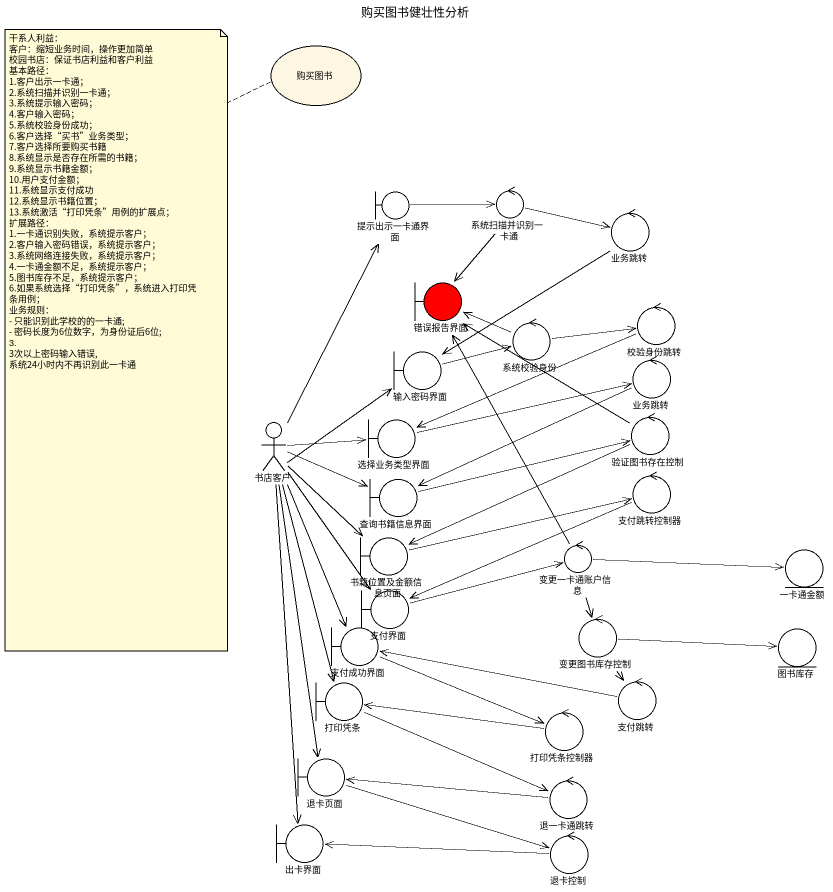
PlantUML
@startuml
title 购买图书健壮性分析
usecase 购买图书
boundary 提示出示一卡通界面
control 系统扫描并识别一卡通
control 业务跳转
boundary 错误报告界面 #FF0000
control 校验身份跳转
control 系统校验身份
boundary 输入密码界面
control "业务跳转" as 业务跳转_2
actor 书店客户
boundary 选择业务类型界面
control 验证图书存在控制
boundary 查询书籍信息界面
control 支付跳转控制器
boundary 书籍位置及金额信息页面
control 变更一卡通账户信息
entity 一卡通金额
boundary 支付界面
control 变更图书库存控制
boundary 支付成功界面
entity 图书库存
boundary 打印凭条
control 支付跳转
control 打印凭条控制器
boundary 退卡页面
control 退一卡通跳转
boundary 出卡界面
control 退卡控制
提示出示一卡通界面 -right-> 系统扫描并识别一卡通
系统扫描并识别一卡通 -right-> 业务跳转
系统扫描并识别一卡通 --> 错误报告界面
业务跳转 --> 输入密码界面
校验身份跳转 -left-> 选择业务类型界面
系统校验身份 -left-> 错误报告界面
系统校验身份 -left-> 错误报告界面
系统校验身份 -right-> 校验身份跳转
输入密码界面 -right-> 系统校验身份
业务跳转_2 -left-> 查询书籍信息界面
书店客户 -up-> 提示出示一卡通界面
书店客户 -right-> 输入密码界面
书店客户 -right-> 选择业务类型界面
书店客户 -right-> 查询书籍信息界面
书店客户 --> 书籍位置及金额信息页面
书店客户 --> 支付界面
书店客户 --> 支付成功界面
书店客户 --> 打印凭条
书店客户 --> 退卡页面
书店客户 --> 出卡界面
选择业务类型界面 -right-> 业务跳转_2
验证图书存在控制 -up-> 错误报告界面
验证图书存在控制 -left-> 书籍位置及金额信息页面
查询书籍信息界面 -right-> 验证图书存在控制
支付跳转控制器 -left-> 支付界面
书籍位置及金额信息页面 -right-> 支付跳转控制器
变更一卡通账户信息 -up-> 错误报告界面
变更一卡通账户信息 -right-> 一卡通金额
变更一卡通账户信息 --> 变更图书库存控制
支付界面 -right-> 变更一卡通账户信息
变更图书库存控制 -right-> 图书库存
变更图书库存控制 --> 支付跳转
支付成功界面 -right-> 打印凭条控制器
打印凭条 -right-> 退一卡通跳转
支付跳转 -left-> 支付成功界面
打印凭条控制器 -left-> 打印凭条
退卡页面 -right-> 退卡控制
退一卡通跳转 -left-> 退卡页面
退卡控制 -left-> 出卡界面
note bottom of 购买图书
  干系人利益：
  客户：缩短业务时间，操作更加简单
  校园书店：保证书店利益和客户利益
  基本路径：
  1.客户出示一卡通；
  2.系统扫描并识别一卡通；
  3.系统提示输入密码；
  4.客户输入密码；
  5.系统校验身份成功；
  6.客户选择“买书”业务类型；
  7.客户选择所要购买书籍
  8.系统显示是否存在所需的书籍；
  9.系统显示书籍金额；
  10.用户支付金额；
  11.系统显示支付成功
  12.系统显示书籍位置；
  13.系统激活“打印凭条”用例的扩展点；
  扩展路径：
  1.一卡通识别失败，系统提示客户；
  2.客户输入密码错误，系统提示客户；
  3.系统网络连接失败，系统提示客户；
  4.一卡通金额不足，系统提示客户；
  5.图书库存不足，系统提示客户；
  6.如果系统选择“打印凭条”，系统进入打印凭条用例；
  业务规则：
  - 只能识别此学校的的一卡通;
  - 密码长度为6位数字，为身份证后6位;
  3. 3次以上密码输入错误,系统24小时内不再识别此一卡通
end note
@enduml
